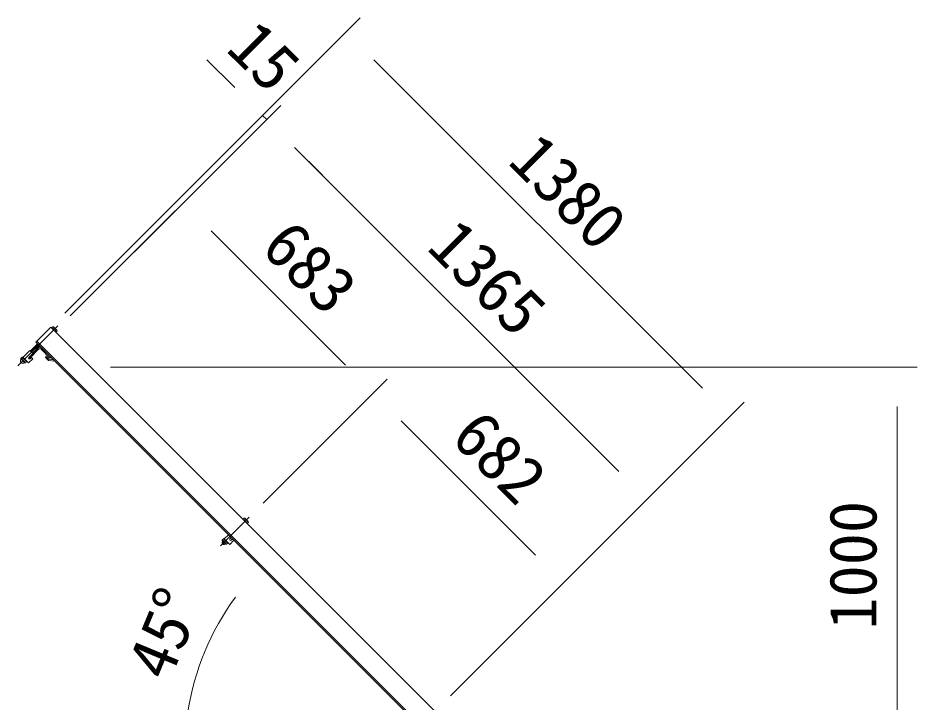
# Model space of a CAD drawing. Units: millimetres, scale not verified. Extents: x -10500 to 10500, y -7425 to 7425.
# Drawn here: x -2469 to -186, y 2331 to 4069 of the extents above; entities that cross this region are included whole.
import ezdxf
from ezdxf.enums import TextEntityAlignment as Align

# ---------------------------------------------------------------- set-up
doc = ezdxf.new("R2010")
doc.units = ezdxf.units.MM
doc.header["$LTSCALE"] = 50
doc.linetypes.add('USER1', pattern=[50.8, 31.75, -6.35, 6.35, -6.35])
for name, color, linetype, lineweight in [('0-1_D-STR1', 1, 'Continuous', 18), ('0-2_D-STR-DIM', 7, 'Continuous', 9), ('0-6_D-STR3', 3, 'Continuous', 13), ('0-7_D-BMK', 2, 'USER1', 13)]:
    doc.layers.add(name, color=color, linetype=linetype, lineweight=lineweight)
doc.styles.add('ＭＳ ゴシック', font='')
doc.styles.get('ＭＳ ゴシック').set_extended_font_data('MS Gothic')

msp = doc.modelspace()

# ---------------------------------------------------------------- linework, layer by layer
at = {"layer": '0-1_D-STR1'}
for p, q in [((-2385.74, 3283.39), (-2423.93, 3245.2)), ((-2385.74, 3283.39), (-2423.93, 3245.2)), ((-2385.74, 3283.39), (-1102.79, 2000.44)), ((-2385.74, 3283.39), (-1102.79, 2000.44)), ((-2423.93, 3245.2), (-1156.79, 1978.07)), ((-2423.93, 3245.2), (-1156.79, 1978.07)), ((-2421.1, 3248.03), (-1152.79, 1979.73)), ((-2421.1, 3248.03), (-1152.79, 1979.73)), ((-2441.61, 3206.31), (-2416.86, 3231.06)), ((-2441.61, 3206.31), (-2416.86, 3231.06)), ((-2438.07, 3205.61), (-2416.5, 3227.17)), ((-2438.07, 3205.61), (-2416.5, 3227.17)), ((-2410.14, 3227.17), (-2388.57, 3205.61)), ((-2410.14, 3227.17), (-2388.57, 3205.61)), ((-2409.79, 3231.06), (-2385.04, 3206.31)), ((-2409.79, 3231.06), (-2385.04, 3206.31)), ((-2440.9, 3205.61), (-2441.61, 3206.31)), ((-2440.9, 3205.61), (-2441.61, 3206.31)), ((-2397.33, 3208.7), (-2399.45, 3206.58)), ((-2397.33, 3208.7), (-2399.45, 3206.58)), ((-2399.45, 3206.58), (-2391.67, 3198.8)), ((-2399.45, 3206.58), (-2391.67, 3198.8)), ((-2397.33, 3208.7), (-2390.34, 3201.72)), ((-2397.33, 3208.7), (-2390.34, 3201.72)), ((-2391.67, 3198.8), (-2375.76, 3197.04)), ((-2391.67, 3198.8), (-2375.76, 3197.04)), ((-2390.34, 3201.72), (-2378.99, 3200.27)), ((-2390.34, 3201.72), (-2378.99, 3200.27)), ((-2385.74, 3205.61), (-2385.04, 3206.31)), ((-2385.74, 3205.61), (-2385.04, 3206.31)), ((-2378.99, 3200.27), (-2375.76, 3197.04)), ((-2378.99, 3200.27), (-2375.76, 3197.04))]:
    msp.add_line(p, q, dxfattribs=at)
for centre, radius, start, end in [((-2413.32, 3227.53), 5, 45, 135), ((-2413.32, 3227.53), 5, 45, 135), ((-2413.32, 3223.99), 4.5, 45, 135), ((-2413.32, 3223.99), 4.5, 45, 135), ((-2439.48, 3207.02), 2, 225, 315), ((-2439.48, 3207.02), 2, 225, 315), ((-2387.16, 3207.02), 2, 225, 315), ((-2387.16, 3207.02), 2, 225, 315)]:
    msp.add_arc(centre, radius, start, end, dxfattribs=at)
at = {"layer": '0-2_D-STR-DIM'}
for p, q in [((-2350.39, 3318.74), (-1600.27, 4068.87)), ((-2350.39, 3318.74), (-1600.27, 4068.87)), ((-1918.46, 3892.09), (-1989.17, 3962.8)), ((-1918.46, 3892.09), (-1989.17, 3962.8)), ((-1564.91, 3962.8), (-730.52, 3128.42)), ((-1564.91, 3962.8), (-730.52, 3128.42)), ((-2350.39, 3318.74), (-1812.4, 3856.74)), ((-2350.39, 3318.74), (-1812.4, 3856.74)), ((-2336.03, 3311.89), (-1801.79, 3846.13)), ((-2336.03, 3311.89), (-1801.79, 3846.13)), ((-2336.03, 3311.89), (-1801.79, 3846.13)), ((-2336.03, 3311.89), (-1801.79, 3846.13)), ((-1837.15, 3810.77), (-1847.75, 3821.38)), ((-1837.15, 3810.77), (-1847.75, 3821.38)), ((-1766.44, 3740.06), (-942.66, 2916.28)), ((-1766.44, 3740.06), (-1695.72, 3669.35)), ((-1766.44, 3740.06), (-942.66, 2916.28)), ((-1766.44, 3740.06), (-1695.72, 3669.35)), ((-2336.03, 3311.89), (-2013.92, 3634)), ((-2336.03, 3311.89), (-2013.92, 3634)), ((-1978.57, 3527.93), (-1637.03, 3186.4)), ((-1978.57, 3527.93), (-1637.03, 3186.4)), ((-2234.43, 3182.07), (-185.59, 3182.07)), ((-2234.43, 3182.07), (-185.59, 3182.07)), ((-1846.22, 2835.79), (-1530.97, 3151.04)), ((-1846.22, 2835.79), (-1530.97, 3151.04)), ((-1846.22, 2835.79), (-1530.97, 3151.04)), ((-1846.22, 2835.79), (-1530.97, 3151.04)), ((-1370.83, 2346.68), (-624.46, 3093.06)), ((-1370.83, 2346.68), (-624.46, 3093.06)), ((-235.59, 2282.07), (-235.59, 3082.07)), ((-235.59, 2282.07), (-235.59, 3082.07)), ((-1495.61, 3044.98), (-1154.79, 2704.15)), ((-1495.61, 3044.98), (-1154.79, 2704.15)), ((-1370.83, 2346.68), (-836.59, 2880.93)), ((-1370.83, 2346.68), (-836.59, 2880.93)), ((-1588.01, 2409.28), (-1886.99, 2708.27)), ((-1370.83, 2346.68), (-1048.72, 2668.8)), ((-1370.83, 2346.68), (-1048.72, 2668.8))]:
    msp.add_line(p, q, dxfattribs=at)
msp.add_arc((-1385.04, 2206.31), 659.88, 143.69116, 171.30884, dxfattribs=at)
at = {"layer": '0-6_D-STR3'}
for p, q in [((-2383.63, 3281.27), (-2380.37, 3284.53)), ((-2383.63, 3281.27), (-2380.37, 3284.53)), ((-2383.63, 3281.27), (-2373.01, 3270.66)), ((-2383.63, 3281.27), (-2373.01, 3270.66)), ((-2380.97, 3278.62), (-2377.72, 3281.87)), ((-2380.97, 3278.62), (-2377.72, 3281.87)), ((-2379.03, 3284.17), (-2380.37, 3284.53)), ((-2379.03, 3284.17), (-2380.37, 3284.53)), ((-2379.03, 3284.17), (-2370.12, 3275.26)), ((-2379.03, 3284.17), (-2370.12, 3275.26)), ((-2375.67, 3273.31), (-2372.41, 3276.57)), ((-2375.67, 3273.31), (-2372.41, 3276.57)), ((-2373.01, 3270.66), (-2369.76, 3273.91)), ((-2373.01, 3270.66), (-2369.76, 3273.91)), ((-2370.12, 3275.26), (-2369.76, 3273.91)), ((-2370.12, 3275.26), (-2369.76, 3273.91)), ((-2456.28, 3206.49), (-2438.6, 3224.17)), ((-2456.28, 3206.49), (-2438.6, 3224.17)), ((-2438.6, 3224.17), (-2431.18, 3216.74)), ((-2438.6, 3224.17), (-2431.18, 3216.74)), ((-2419.33, 3240.61), (-2437.19, 3222.75)), ((-2419.33, 3240.61), (-2437.19, 3222.75)), ((-2418.8, 3240.08), (-2436.66, 3222.22)), ((-2418.8, 3240.08), (-2436.66, 3222.22)), ((-2414.21, 3235.48), (-2432.06, 3217.63)), ((-2414.21, 3235.48), (-2432.06, 3217.63)), ((-2413.68, 3234.95), (-2431.53, 3217.1)), ((-2413.68, 3234.95), (-2431.53, 3217.1)), ((-2458.47, 3207.27), (-2461.65, 3204.09)), ((-2458.47, 3207.27), (-2461.65, 3204.09)), ((-2461.04, 3202.06), (-2452.31, 3193.33)), ((-2461.04, 3202.06), (-2452.31, 3193.33)), ((-2461.04, 3202.06), (-2452.31, 3193.33)), ((-2461.04, 3202.06), (-2452.31, 3193.33)), ((-2458.79, 3201.22), (-2455.61, 3204.4)), ((-2458.79, 3201.22), (-2455.61, 3204.4)), ((-2456.44, 3206.66), (-2447.71, 3197.93)), ((-2456.44, 3206.66), (-2447.71, 3197.93)), ((-2456.44, 3206.66), (-2447.71, 3197.93)), ((-2456.44, 3206.66), (-2447.71, 3197.93)), ((-2456.28, 3206.49), (-2442.14, 3192.35)), ((-2456.28, 3206.49), (-2442.14, 3192.35)), ((-2453.06, 3195.5), (-2449.88, 3198.68)), ((-2453.06, 3195.5), (-2449.88, 3198.68)), ((-2442.14, 3192.35), (-2431.53, 3202.96)), ((-2442.14, 3192.35), (-2431.53, 3202.96)), ((-2441.61, 3206.31), (-2431.18, 3216.74)), ((-2441.61, 3206.31), (-2431.18, 3216.74)), ((-2438.42, 3203.13), (-2435.07, 3206.49)), ((-2438.42, 3203.13), (-2435.07, 3206.49)), ((-2435.07, 3206.49), (-2431.53, 3202.96)), ((-2435.07, 3206.49), (-2431.53, 3202.96)), ((-2447.02, 3195.81), (-2450.2, 3192.63)), ((-2447.02, 3195.81), (-2450.2, 3192.63)), ((-1897.49, 2795.14), (-1894.24, 2798.39)), ((-1897.49, 2795.14), (-1894.24, 2798.39)), ((-1897.49, 2795.14), (-1886.88, 2784.52)), ((-1897.49, 2795.14), (-1886.88, 2784.52)), ((-1894.84, 2792.48), (-1891.58, 2795.74)), ((-1894.84, 2792.48), (-1891.58, 2795.74)), ((-1892.89, 2798.03), (-1894.24, 2798.39)), ((-1892.89, 2798.03), (-1894.24, 2798.39)), ((-1892.89, 2798.03), (-1883.98, 2789.12)), ((-1892.89, 2798.03), (-1883.98, 2789.12)), ((-1889.53, 2787.17), (-1886.27, 2790.43)), ((-1889.53, 2787.17), (-1886.27, 2790.43)), ((-1886.88, 2784.52), (-1883.62, 2787.78)), ((-1886.88, 2784.52), (-1883.62, 2787.78)), ((-1883.98, 2789.12), (-1883.62, 2787.78)), ((-1883.98, 2789.12), (-1883.62, 2787.78)), ((-1946.28, 2746.34), (-1950.37, 2742.26)), ((-1946.28, 2746.34), (-1950.37, 2742.26)), ((-1950.37, 2742.26), (-1949.99, 2740.86)), ((-1950.37, 2742.26), (-1949.99, 2740.86)), ((-1941.15, 2732.02), (-1949.99, 2740.86)), ((-1941.15, 2732.02), (-1949.99, 2740.86)), ((-1943.63, 2743.69), (-1947.71, 2739.61)), ((-1943.63, 2743.69), (-1947.71, 2739.61)), ((-1935.67, 2735.73), (-1946.28, 2746.34)), ((-1935.67, 2735.73), (-1946.28, 2746.34)), ((-1945.22, 2745.28), (-1934.61, 2755.89)), ((-1945.22, 2745.28), (-1934.61, 2755.89)), ((-1945.22, 2745.28), (-1931.07, 2731.14)), ((-1945.22, 2745.28), (-1931.07, 2731.14)), ((-1931.07, 2731.14), (-1920.47, 2741.74)), ((-1931.07, 2731.14), (-1920.47, 2741.74)), ((-1930.54, 2745.1), (-1927.19, 2748.46)), ((-1930.54, 2745.1), (-1927.19, 2748.46)), ((-1927.36, 2741.92), (-1924, 2745.28)), ((-1927.36, 2741.92), (-1924, 2745.28)), ((-1924, 2745.28), (-1920.47, 2741.74)), ((-1924, 2745.28), (-1920.47, 2741.74)), ((-1948.4, 2739.27), (-1950.73, 2736.94)), ((-1948.4, 2739.27), (-1950.73, 2736.94)), ((-1950.73, 2736.94), (-1950.73, 2735.24)), ((-1950.73, 2736.94), (-1945.08, 2731.28)), ((-1950.73, 2736.94), (-1950.73, 2735.24)), ((-1950.73, 2736.94), (-1945.08, 2731.28)), ((-1950.73, 2735.24), (-1946.77, 2731.28)), ((-1950.73, 2735.24), (-1946.77, 2731.28)), ((-1945.08, 2731.28), (-1946.77, 2731.28)), ((-1945.08, 2731.28), (-1946.77, 2731.28)), ((-1942.74, 2733.61), (-1945.08, 2731.28)), ((-1942.74, 2733.61), (-1945.08, 2731.28)), ((-1938.32, 2738.38), (-1942.4, 2734.3)), ((-1938.32, 2738.38), (-1942.4, 2734.3)), ((-1939.75, 2731.65), (-1941.15, 2732.02)), ((-1939.75, 2731.65), (-1941.15, 2732.02)), ((-1935.67, 2735.73), (-1939.75, 2731.65)), ((-1935.67, 2735.73), (-1939.75, 2731.65))]:
    msp.add_line(p, q, dxfattribs=at)
for centre, radius, start, end in [((-2380.98, 3281.26), 3.32, 10.61585, 79.38415), ((-2380.98, 3281.26), 3.32, 10.61585, 79.38415), ((-2383.44, 3270.85), 12.42, 27.4121, 62.5879), ((-2383.44, 3270.85), 12.42, 27.4121, 62.5879), ((-2373.02, 3273.3), 3.32, 10.61585, 79.38415), ((-2373.02, 3273.3), 3.32, 10.61585, 79.38415), ((-2456.28, 3198.01), 6.5, 142.16806, 307.83194), ((-2456.28, 3198.01), 6.5, 142.16806, 307.83194), ((-2459.13, 3203.74), 2.54, 172.21089, 277.78911), ((-2459.13, 3203.74), 2.54, 172.21089, 277.78911), ((-2461.81, 3202.3), 0.5, 322.16806, 35.16084), ((-2461.81, 3202.3), 0.5, 322.16806, 35.16084), ((-2450.48, 3203.8), 8.7, 197.26063, 252.73937), ((-2450.48, 3203.8), 8.7, 197.26063, 252.73937), ((-2458.13, 3204.75), 2.54, 352.21089, 97.78911), ((-2458.13, 3204.75), 2.54, 352.21089, 97.78911), ((-2458.19, 3196.1), 8.7, 17.26063, 72.73937), ((-2458.19, 3196.1), 8.7, 17.26063, 72.73937), ((-2449.54, 3196.15), 2.55, 352.42505, 97.57495), ((-2449.54, 3196.15), 2.55, 352.42505, 97.57495), ((-2440.01, 3204.72), 2.25, 135, 315), ((-2440.01, 3204.72), 2.25, 135, 315), ((-2450.53, 3195.16), 2.55, 172.42505, 277.57495), ((-2450.53, 3195.16), 2.55, 172.42505, 277.57495), ((-2451.98, 3192.48), 0.5, 61.57981, 127.83194), ((-2451.98, 3192.48), 0.5, 61.57981, 127.83194), ((-1894.85, 2795.13), 3.32, 10.61585, 79.38415), ((-1894.85, 2795.13), 3.32, 10.61585, 79.38415), ((-1897.3, 2784.71), 12.42, 27.4121, 62.5879), ((-1897.3, 2784.71), 12.42, 27.4121, 62.5879), ((-1886.89, 2787.16), 3.32, 10.61585, 79.38415), ((-1886.89, 2787.16), 3.32, 10.61585, 79.38415), ((-1947.1, 2742.87), 3.32, 190.61586, 259.38414), ((-1947.1, 2742.87), 3.32, 190.61586, 259.38414), ((-1928.95, 2743.51), 2.25, 135, 315), ((-1928.95, 2743.51), 2.25, 135, 315), ((-1936.69, 2745.33), 12.42, 207.4121, 242.5879), ((-1936.69, 2745.33), 12.42, 207.4121, 242.5879), ((-1939.14, 2734.91), 3.32, 190.61584, 259.38415), ((-1939.14, 2734.91), 3.32, 190.61584, 259.38415)]:
    msp.add_arc(centre, radius, start, end, dxfattribs=at)
at = {"layer": '0-7_D-BMK'}
for p, q in [((-2468.99, 3185.29), (-2367.71, 3286.57)), ((-2468.99, 3185.29), (-2367.71, 3286.57)), ((-1954.41, 2727.6), (-1881.58, 2800.43)), ((-1954.41, 2727.6), (-1881.58, 2800.43))]:
    msp.add_line(p, q, dxfattribs=at)

# ---------------------------------------------------------------- texts
at = {"layer": '0-2_D-STR-DIM', "style": 'ＭＳ ゴシック'}
for s, rotation, p in [('15', 315, (-1969.51, 3961.96)), ('15', 315, (-1969.51, 3961.96)), ('1380', 315, (-1254.05, 3675.8)), ('1380', 315, (-1254.05, 3675.8)), ('683', 315, (-1881.79, 3455.01)), ('683', 315, (-1881.79, 3455.01)), ('1365', 315, (-1459.73, 3457.22)), ('1365', 315, (-1459.73, 3457.22)), ('682', 315, (-1399.41, 2972.63)), ('682', 315, (-1399.41, 2972.63)), ('1000', 90, (-252.46, 2514.82)), ('1000', 90, (-252.46, 2514.82)), ('45°', 67.5, (-2051.69, 2365.28))]:
    msp.add_text(s, height=120.2, rotation=rotation, dxfattribs=at).set_placement(p, align=Align.BOTTOM_LEFT)

doc.saveas('drawing.dxf')
